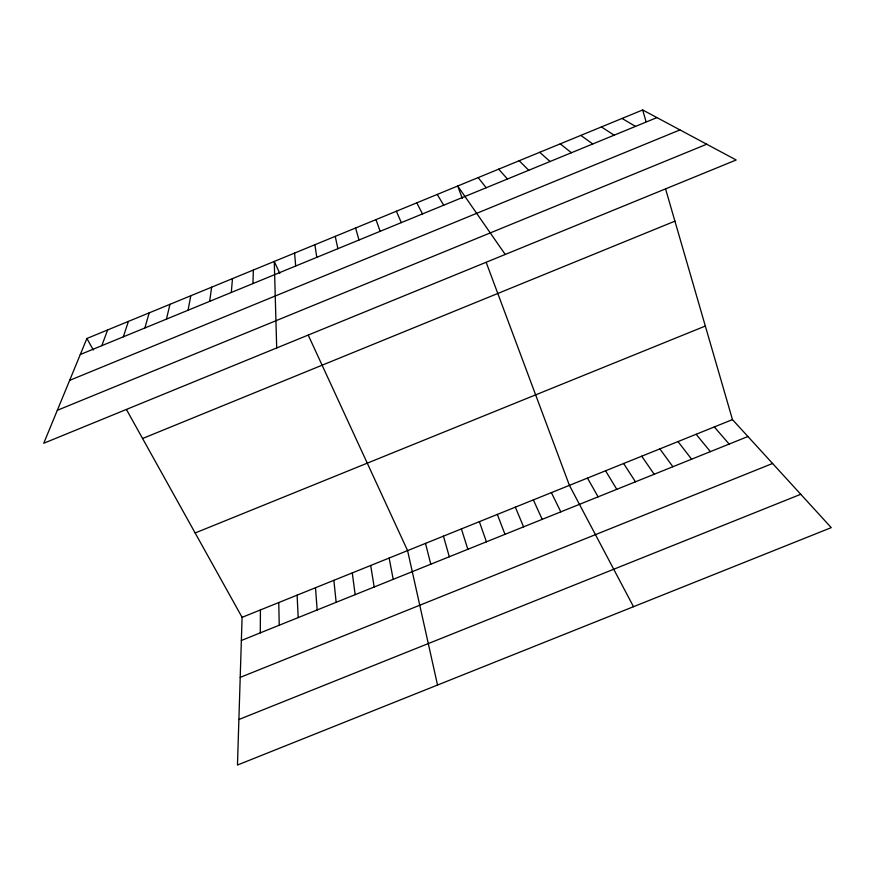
<?xml version="1.0" encoding="UTF-8"?>
<svg xmlns="http://www.w3.org/2000/svg" width="875" height="875" viewBox="0 0 875 875"><rect width="100%" height="100%" fill="white"/><g stroke="black" fill="none" stroke-linecap="round" stroke-linejoin="round"><path stroke-width="1.31" d="M260.291 632.866L260.422 609.941M126.503 409.62L242.091 617.334L237.464 765.034L831.25 527.636L732.473 419.617L665.612 189.066M252.952 283.566L253.367 270.036M231.295 292.469L232.488 278.611M209.661 301.361L211.63 287.186M188.048 310.231L190.794 295.761M166.458 319.113L169.969 304.314M144.889 327.972L149.177 312.867M123.331 336.82L128.395 321.409M101.806 345.669L107.636 329.941M86.898 338.472L43.75 443.253L736.181 159.983L642.677 109.966L86.898 338.472L93.319 350M80.303 354.506L656.939 117.6M69.661 380.352L679.973 129.916M57.323 410.309L706.716 144.222M142.57 438.506L674.92 221.156M195.147 532.973L705.337 326.047M242.091 617.334L732.473 419.617M241.369 640.478L747.928 436.516M240.209 677.381L772.581 463.477M238.897 719.502L800.745 494.288M622.038 118.453L635.523 126.405M601.431 126.93L614.13 135.188M580.836 135.395L592.758 143.97M560.263 143.85L571.397 152.742M539.711 152.305L550.069 161.503M519.17 160.748L528.752 170.264M498.663 169.181L507.467 179.014M714.295 426.945L729.148 444.073M696.139 434.273L710.38 451.631M478.166 177.603L486.194 187.753M677.994 441.591L691.622 459.189M659.859 448.897L672.886 466.725M505.225 254.461L457.691 186.025L462.306 198.406M641.736 456.203L654.172 474.272M623.634 463.498L635.469 481.797M605.555 470.794L616.777 489.322M437.227 194.436L443.713 205.198M587.475 478.078L598.106 496.836M633.5 606.692L569.417 485.363L486.216 262.456M416.795 202.836L422.505 213.916M551.381 492.636L560.809 511.853M279.781 273.394L274.269 261.439L276.697 347.955M308.295 335.245L407.586 550.605L437.533 685.048M533.356 499.898L542.194 519.356M396.375 211.236L401.319 222.622M515.342 507.161L523.578 526.848M497.339 514.423L504.995 534.33M375.977 219.625L380.155 231.317M479.358 521.664L486.413 541.811M461.398 528.916L467.852 549.281M642.677 109.966L646.023 121.505M355.589 228.003L359.012 240.002M443.439 536.156L449.312 556.752M425.502 543.386L430.784 564.211M335.234 236.37L337.881 248.675M389.134 558.053L393.214 579.337M370.694 565.48L374.183 587.005M314.891 244.737L316.783 257.348M352.275 572.906L355.152 594.661M333.878 580.322L336.153 602.317M294.569 253.094L295.695 266.011M315.492 587.738L317.166 609.962M297.117 595.142L298.189 617.608M278.764 602.547L279.234 625.242"/></g></svg>
